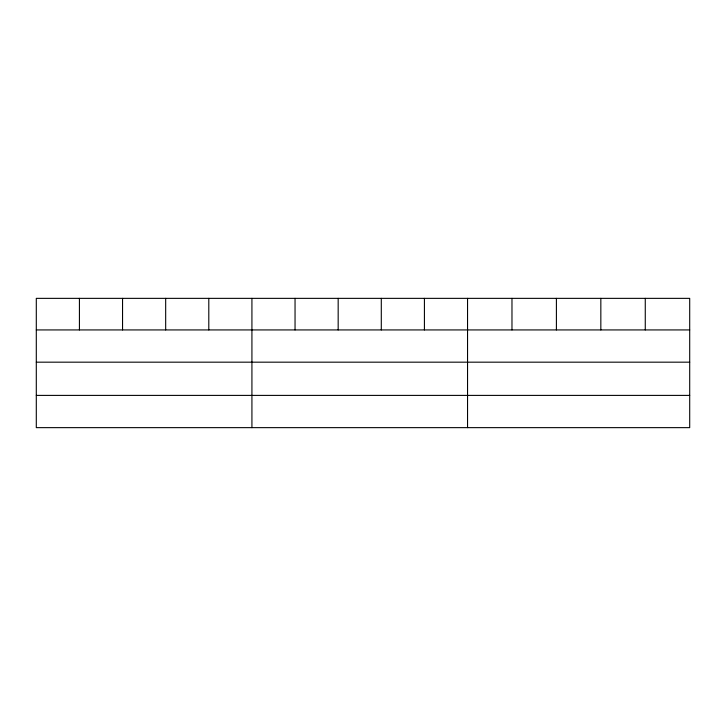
<?xml version="1.0" encoding="UTF-8"?>
<svg xmlns="http://www.w3.org/2000/svg" width="726" height="726" viewBox="0 0 726 726"><rect width="100%" height="100%" fill="white"/><g stroke="black" fill="none" stroke-linecap="round" stroke-linejoin="round"><path stroke-width="1.09" d="M689.7 362.174L689.7 298.359L36.3 298.359L36.3 427.641L689.7 427.641L689.7 362.174L36.3 362.174M36.3 329.931L689.7 329.931M36.3 395.398L689.7 395.398M645.269 298.359L645.269 329.931M600.838 298.359L600.838 329.931M556.406 298.359L556.406 329.931M511.975 298.359L511.975 329.931M467.544 298.359L467.544 427.641M424.42 298.359L424.42 329.931M381.295 298.359L381.295 329.931M338.171 298.359L338.171 329.931M295.046 298.359L295.046 329.931M251.922 298.359L251.922 427.641M208.798 298.359L208.798 329.931M165.673 298.359L165.673 329.931M122.549 298.359L122.549 329.931M79.424 298.359L79.424 329.931"/></g></svg>
